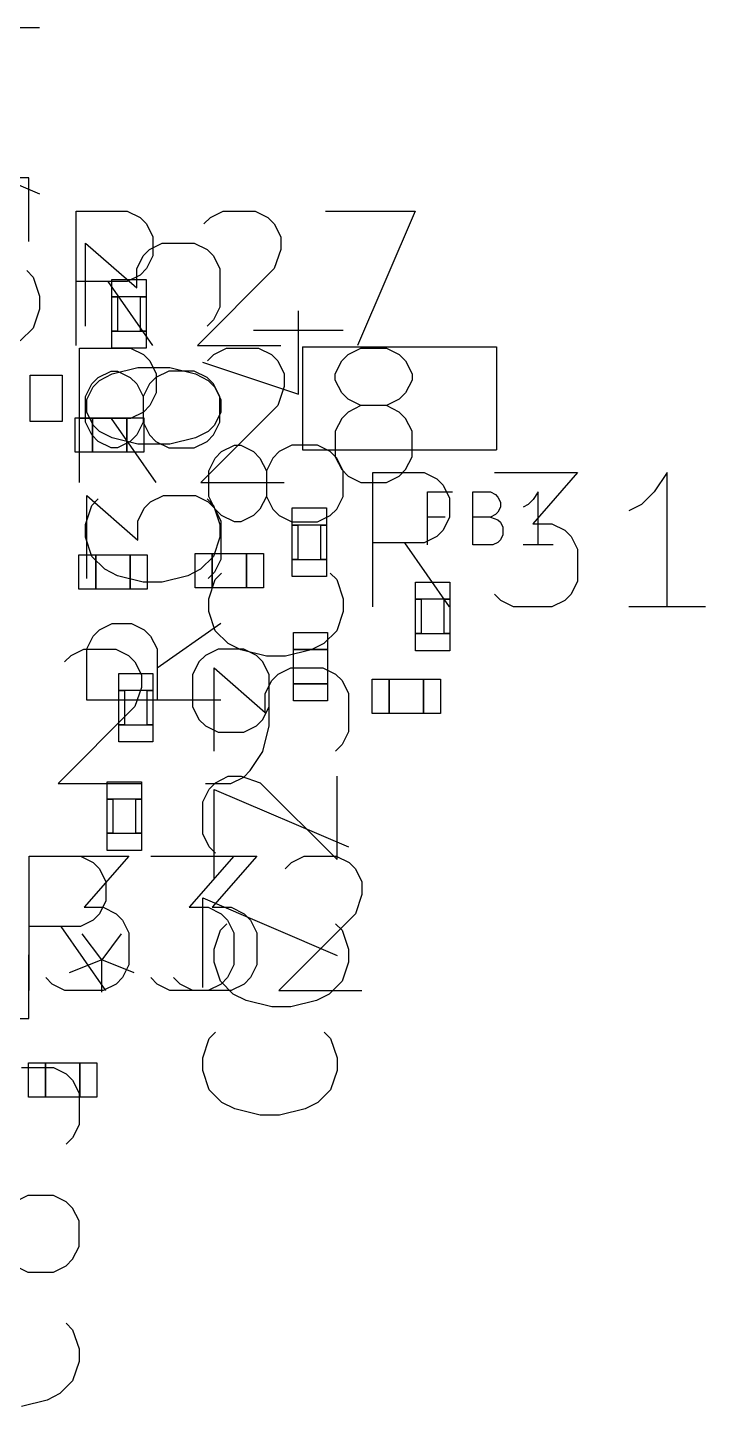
# Model space of a CAD drawing. Header units: millimetres. Extents: x 0 to 100, y 0 to 100.
# Drawn here: x 65.15 to 71.09, y 48.04 to 60.12 of the extents above; entities that cross this region are included whole.
import ezdxf

# ---------------------------------------------------------------- set-up
doc = ezdxf.new("R2010")
doc.units = ezdxf.units.MM
doc.layers.add('F.Fab', color=9, linetype='CONTINUOUS', true_color=0xafafaf)
doc.layers.add('F.Silkscreen', color=41, linetype='CONTINUOUS', true_color=0xf2eda1)

msp = doc.modelspace()

# ---------------------------------------------------------------- linework, layer by layer
at = {"layer": 'F.Fab', "linetype": 'CONTINUOUS'}
for p, q in [((65.89, 57.76), (65.89, 57.91)), ((65.89, 57.91), (66.19, 57.91)), ((66.19, 57.91), (66.19, 57.76)), ((65.89, 57.46), (65.89, 57.76)), ((65.89, 57.76), (65.94, 57.76)), ((66.19, 57.76), (65.89, 57.76)), ((65.94, 57.76), (65.94, 57.46)), ((66.14, 57.46), (66.14, 57.76)), ((66.14, 57.76), (66.19, 57.76)), ((66.19, 57.76), (66.19, 57.46)), ((65.94, 57.46), (65.89, 57.46)), ((65.89, 57.31), (65.89, 57.46)), ((65.89, 57.46), (66.19, 57.46)), ((66.19, 57.46), (66.14, 57.46)), ((66.19, 57.46), (66.19, 57.31)), ((66.19, 57.31), (65.89, 57.31)), ((67.56, 57.32), (67.56, 56.42)), ((67.56, 57.32), (69.26, 57.32)), ((69.26, 57.32), (69.26, 56.42)), ((65.57, 56.4), (65.57, 56.7)), ((65.57, 56.7), (65.72, 56.7)), ((65.72, 56.7), (65.72, 56.4)), ((66.02, 56.4), (66.02, 56.7)), ((66.02, 56.7), (66.17, 56.7)), ((66.17, 56.7), (66.17, 56.4)), ((67.56, 56.42), (69.26, 56.42)), ((65.72, 56.4), (65.57, 56.4)), ((66.17, 56.4), (66.02, 56.4)), ((67.47, 55.76), (67.47, 55.91)), ((67.47, 55.91), (67.77, 55.91)), ((67.77, 55.91), (67.77, 55.76)), ((67.47, 55.46), (67.47, 55.76)), ((67.47, 55.76), (67.52, 55.76)), ((67.77, 55.76), (67.47, 55.76)), ((67.52, 55.76), (67.52, 55.46)), ((67.72, 55.46), (67.72, 55.76)), ((67.72, 55.76), (67.77, 55.76)), ((67.77, 55.76), (67.77, 55.46)), ((65.6, 55.2), (65.6, 55.5)), ((65.6, 55.5), (65.75, 55.5)), ((65.75, 55.5), (65.75, 55.2)), ((66.05, 55.2), (66.05, 55.5)), ((66.05, 55.5), (66.2, 55.5)), ((66.2, 55.5), (66.2, 55.2)), ((66.62, 55.21), (66.62, 55.51)), ((66.62, 55.51), (66.77, 55.51)), ((66.77, 55.51), (66.77, 55.21)), ((67.07, 55.21), (67.07, 55.51)), ((67.07, 55.51), (67.22, 55.51)), ((67.22, 55.51), (67.22, 55.21)), ((67.52, 55.46), (67.47, 55.46)), ((67.47, 55.31), (67.47, 55.46)), ((67.47, 55.46), (67.77, 55.46)), ((67.77, 55.46), (67.72, 55.46)), ((67.77, 55.46), (67.77, 55.31)), ((65.75, 55.2), (65.6, 55.2)), ((66.2, 55.2), (66.05, 55.2)), ((66.77, 55.21), (66.62, 55.21)), ((67.22, 55.21), (67.07, 55.21)), ((67.77, 55.31), (67.47, 55.31)), ((68.55, 55.11), (68.55, 55.26)), ((68.55, 55.26), (68.85, 55.26)), ((68.85, 55.26), (68.85, 55.11)), ((68.55, 54.81), (68.55, 55.11)), ((68.55, 55.11), (68.6, 55.11)), ((68.85, 55.11), (68.55, 55.11)), ((68.6, 55.11), (68.6, 54.81)), ((68.8, 54.81), (68.8, 55.11)), ((68.8, 55.11), (68.85, 55.11)), ((68.85, 55.11), (68.85, 54.81)), ((67.48, 54.67), (67.48, 54.82)), ((67.48, 54.82), (67.78, 54.82)), ((67.78, 54.82), (67.78, 54.67)), ((68.6, 54.81), (68.55, 54.81)), ((68.55, 54.66), (68.55, 54.81)), ((68.55, 54.81), (68.85, 54.81)), ((68.85, 54.81), (68.8, 54.81)), ((68.85, 54.81), (68.85, 54.66)), ((67.78, 54.67), (67.48, 54.67)), ((68.85, 54.66), (68.55, 54.66)), ((65.95, 54.31), (65.95, 54.46)), ((65.95, 54.46), (66.25, 54.46)), ((66.25, 54.46), (66.25, 54.31)), ((67.48, 54.22), (67.48, 54.37)), ((67.48, 54.37), (67.78, 54.37)), ((67.78, 54.37), (67.78, 54.22)), ((68.17, 54.11), (68.17, 54.41)), ((68.17, 54.41), (68.32, 54.41)), ((68.32, 54.41), (68.32, 54.11)), ((68.62, 54.11), (68.62, 54.41)), ((68.62, 54.41), (68.77, 54.41)), ((68.77, 54.41), (68.77, 54.11)), ((66.25, 54.31), (65.95, 54.31)), ((65.95, 54.01), (65.95, 54.31)), ((65.95, 54.31), (66, 54.31)), ((66, 54.31), (66, 54.01)), ((66.2, 54.01), (66.2, 54.31)), ((66.2, 54.31), (66.25, 54.31)), ((66.25, 54.31), (66.25, 54.01)), ((67.78, 54.22), (67.48, 54.22)), ((68.32, 54.11), (68.17, 54.11)), ((68.77, 54.11), (68.62, 54.11)), ((66, 54.01), (65.95, 54.01)), ((65.95, 53.86), (65.95, 54.01)), ((65.95, 54.01), (66.25, 54.01)), ((66.25, 54.01), (66.2, 54.01)), ((66.25, 54.01), (66.25, 53.86)), ((66.25, 53.86), (65.95, 53.86)), ((65.85, 53.36), (65.85, 53.51)), ((65.85, 53.51), (66.15, 53.51)), ((66.15, 53.51), (66.15, 53.36)), ((66.15, 53.36), (65.85, 53.36)), ((65.85, 53.06), (65.85, 53.36)), ((65.85, 53.36), (65.9, 53.36)), ((65.9, 53.36), (65.9, 53.06)), ((66.1, 53.06), (66.1, 53.36)), ((66.1, 53.36), (66.15, 53.36)), ((66.15, 53.36), (66.15, 53.06)), ((65.9, 53.06), (65.85, 53.06)), ((65.85, 52.91), (65.85, 53.06)), ((65.85, 53.06), (66.15, 53.06)), ((66.15, 53.06), (66.1, 53.06)), ((66.15, 53.06), (66.15, 52.91)), ((66.15, 52.91), (65.85, 52.91)), ((65.16, 50.75), (65.16, 51.05)), ((65.16, 51.05), (65.31, 51.05)), ((65.31, 51.05), (65.31, 50.75)), ((65.61, 50.75), (65.61, 51.05)), ((65.61, 51.05), (65.76, 51.05)), ((65.76, 51.05), (65.76, 50.75)), ((65.31, 50.75), (65.16, 50.75)), ((65.76, 50.75), (65.61, 50.75))]:
    msp.add_line(p, q, dxfattribs=at)
at = {"layer": 'F.Silkscreen', "linetype": 'CONTINUOUS'}
for p, q in [((64.471803, 60.117877), (65.256155, 60.117877)), ((64.079627, 59.165449), (65.256155, 58.661223)), ((65.163, 58.803), (64.6042, 58.803)), ((65.163, 58.2442), (65.163, 58.803)), ((65.576619, 57.333844), (65.576619, 58.510372)), ((65.576619, 58.510372), (66.02482, 58.510372)), ((66.02482, 58.510372), (66.136871, 58.454347)), ((66.753147, 58.454347), (66.865198, 58.510372)), ((66.865198, 58.510372), (67.145323, 58.510372)), ((67.145323, 58.510372), (67.257374, 58.454347)), ((67.7616, 58.510372), (68.545952, 58.510372)), ((68.545952, 58.510372), (68.041726, 57.333844)), ((66.136871, 58.454347), (66.192896, 58.398322)), ((66.192896, 58.398322), (66.248921, 58.286272)), ((66.697122, 58.398322), (66.753147, 58.454347)), ((67.257374, 58.454347), (67.313399, 58.398322)), ((67.313399, 58.398322), (67.369424, 58.286272)), ((65.659627, 57.5016), (65.659627, 58.229927)), ((65.659627, 58.229927), (66.107828, 57.837751)), ((66.219878, 58.173902), (66.331928, 58.229927)), ((66.248921, 58.286272), (66.248921, 58.118196)), ((66.331928, 58.229927), (66.612054, 58.229927)), ((66.612054, 58.229927), (66.724104, 58.173902)), ((67.369424, 58.286272), (67.369424, 58.174222)), ((66.107828, 58.005826), (66.163853, 58.117877)), ((66.163853, 58.117877), (66.219878, 58.173902)), ((66.248921, 58.118196), (66.192896, 58.006146)), ((66.724104, 58.173902), (66.78013, 58.117877)), ((66.78013, 58.117877), (66.836155, 58.005826)), ((67.369424, 58.174222), (67.313399, 58.006146)), ((65.144104, 57.988921), (65.20013, 57.932896)), ((66.107828, 57.837751), (66.107828, 58.005826)), ((66.192896, 58.006146), (66.136871, 57.950121)), ((67.313399, 58.006146), (66.641097, 57.333844)), ((66.836155, 58.005826), (66.836155, 57.669675)), ((65.20013, 57.932896), (65.256155, 57.76482)), ((66.02482, 57.894096), (65.576619, 57.894096)), ((66.248921, 57.333844), (65.856745, 57.894096)), ((66.136871, 57.950121), (66.02482, 57.894096)), ((65.256155, 57.76482), (65.256155, 57.65277)), ((65.256155, 57.65277), (65.20013, 57.484695)), ((66.836155, 57.669675), (66.78013, 57.557625)), ((67.523979, 56.907625), (67.523979, 57.635952)), ((66.78013, 57.557625), (66.724104, 57.5016)), ((65.20013, 57.484695), (65.088079, 57.372644)), ((67.131803, 57.467877), (67.916155, 57.467877)), ((65.606619, 56.133844), (65.606619, 57.310372)), ((65.606619, 57.310372), (66.05482, 57.310372)), ((66.05482, 57.310372), (66.166871, 57.254347)), ((66.166871, 57.254347), (66.222896, 57.198322)), ((66.641097, 57.333844), (67.369424, 57.333844)), ((66.727122, 57.198322), (66.783147, 57.254347)), ((66.783147, 57.254347), (66.895198, 57.310372)), ((66.895198, 57.310372), (67.175323, 57.310372)), ((67.175323, 57.310372), (67.287374, 57.254347)), ((67.287374, 57.254347), (67.343399, 57.198322)), ((67.90365, 57.198322), (67.959675, 57.254347)), ((67.959675, 57.254347), (68.071726, 57.310372)), ((68.071726, 57.310372), (68.295826, 57.310372)), ((68.295826, 57.310372), (68.407877, 57.254347)), ((68.407877, 57.254347), (68.463902, 57.198322)), ((65.893727, 57.083902), (66.117828, 57.139927)), ((66.117828, 57.139927), (66.397954, 57.139927)), ((66.222896, 57.198322), (66.278921, 57.086272)), ((66.397954, 57.139927), (66.622054, 57.083902)), ((66.683602, 57.187751), (67.523979, 56.907625)), ((67.343399, 57.198322), (67.399424, 57.086272)), ((67.847625, 57.086272), (67.90365, 57.198322)), ((68.463902, 57.198322), (68.519927, 57.086272)), ((65.1757, 56.6668), (65.1757, 57.0732)), ((65.1757, 57.0732), (65.4551, 57.0732)), ((65.4551, 57.0732), (65.4551, 56.6668)), ((65.715652, 56.997374), (65.771677, 57.053399)), ((65.725652, 56.971851), (65.781677, 57.027877)), ((65.771677, 57.053399), (65.883727, 57.109424)), ((65.781677, 57.027877), (65.893727, 57.083902)), ((65.883727, 57.109424), (65.939752, 57.109424)), ((65.939752, 57.109424), (66.051803, 57.053399)), ((66.051803, 57.053399), (66.107828, 56.997374)), ((66.275903, 57.053399), (66.219878, 56.997374)), ((66.387954, 57.109424), (66.275903, 57.053399)), ((66.278921, 57.086272), (66.278921, 56.918196)), ((66.612054, 57.109424), (66.387954, 57.109424)), ((66.724104, 57.053399), (66.612054, 57.109424)), ((66.622054, 57.083902), (66.734104, 57.027877)), ((66.78013, 56.997374), (66.724104, 57.053399)), ((66.734104, 57.027877), (66.79013, 56.971851)), ((67.399424, 57.086272), (67.399424, 56.974222)), ((67.847625, 57.030247), (67.847625, 57.086272)), ((67.90365, 56.918196), (67.847625, 57.030247)), ((68.519927, 57.030247), (68.463902, 56.918196)), ((68.519927, 57.086272), (68.519927, 57.030247)), ((65.659627, 56.885323), (65.715652, 56.997374)), ((65.669627, 56.859801), (65.725652, 56.971851)), ((66.107828, 56.997374), (66.163853, 56.885323)), ((66.219878, 56.997374), (66.163853, 56.885323)), ((66.278921, 56.918196), (66.222896, 56.806146)), ((66.836155, 56.885323), (66.78013, 56.997374)), ((66.79013, 56.971851), (66.846155, 56.859801)), ((67.399424, 56.974222), (67.343399, 56.806146)), ((67.959675, 56.862171), (67.90365, 56.918196)), ((68.463902, 56.918196), (68.407877, 56.862171)), ((65.659627, 56.661223), (65.659627, 56.885323)), ((65.669627, 56.747751), (65.669627, 56.859801)), ((66.163853, 56.885323), (66.163853, 56.661223)), ((66.222896, 56.806146), (66.166871, 56.750121)), ((67.343399, 56.806146), (66.671097, 56.133844)), ((66.836155, 56.661223), (66.836155, 56.885323)), ((66.846155, 56.859801), (66.846155, 56.747751)), ((68.071726, 56.806146), (67.959675, 56.862171)), ((68.071726, 56.806146), (67.959675, 56.750121)), ((68.295826, 56.806146), (68.071726, 56.806146)), ((68.407877, 56.862171), (68.295826, 56.806146)), ((68.407877, 56.750121), (68.295826, 56.806146)), ((65.4551, 56.6668), (65.1757, 56.6668)), ((66.05482, 56.694096), (65.606619, 56.694096)), ((65.715652, 56.549172), (65.659627, 56.661223)), ((65.725652, 56.635701), (65.669627, 56.747751)), ((65.72, 56.4), (65.72, 56.7)), ((65.72, 56.7), (66.02, 56.7)), ((66.278921, 56.133844), (65.886745, 56.694096)), ((66.02, 56.7), (66.02, 56.4)), ((66.166871, 56.750121), (66.05482, 56.694096)), ((66.163853, 56.661223), (66.107828, 56.549172)), ((66.163853, 56.661223), (66.219878, 56.549172)), ((66.78013, 56.549172), (66.836155, 56.661223)), ((66.846155, 56.747751), (66.79013, 56.635701)), ((67.90365, 56.694096), (67.847625, 56.582046)), ((67.959675, 56.750121), (67.90365, 56.694096)), ((68.463902, 56.694096), (68.407877, 56.750121)), ((68.519927, 56.582046), (68.463902, 56.694096)), ((65.771677, 56.493147), (65.715652, 56.549172)), ((65.781677, 56.579675), (65.725652, 56.635701)), ((65.893727, 56.52365), (65.781677, 56.579675)), ((66.107828, 56.549172), (66.051803, 56.493147)), ((66.219878, 56.549172), (66.275903, 56.493147)), ((66.734104, 56.579675), (66.622054, 56.52365)), ((66.724104, 56.493147), (66.78013, 56.549172)), ((66.79013, 56.635701), (66.734104, 56.579675)), ((67.847625, 56.582046), (67.847625, 56.357945)), ((68.519927, 56.357945), (68.519927, 56.582046)), ((65.883727, 56.437122), (65.771677, 56.493147)), ((65.939752, 56.437122), (65.883727, 56.437122)), ((66.117828, 56.467625), (65.893727, 56.52365)), ((66.051803, 56.493147), (65.939752, 56.437122)), ((66.397954, 56.467625), (66.117828, 56.467625)), ((66.275903, 56.493147), (66.387954, 56.437122)), ((66.387954, 56.437122), (66.612054, 56.437122)), ((66.622054, 56.52365), (66.397954, 56.467625)), ((66.612054, 56.437122), (66.724104, 56.493147)), ((66.795652, 56.347374), (66.851677, 56.403399)), ((66.851677, 56.403399), (66.963727, 56.459424)), ((66.963727, 56.459424), (67.019752, 56.459424)), ((67.019752, 56.459424), (67.131803, 56.403399)), ((67.131803, 56.403399), (67.187828, 56.347374)), ((67.355903, 56.403399), (67.299878, 56.347374)), ((67.467954, 56.459424), (67.355903, 56.403399)), ((67.692054, 56.459424), (67.467954, 56.459424)), ((67.804104, 56.403399), (67.692054, 56.459424)), ((67.86013, 56.347374), (67.804104, 56.403399)), ((66.02, 56.4), (65.72, 56.4)), ((66.739627, 56.235323), (66.795652, 56.347374)), ((67.187828, 56.347374), (67.243853, 56.235323)), ((67.299878, 56.347374), (67.243853, 56.235323)), ((67.847625, 56.357945), (67.90365, 56.245895)), ((67.916155, 56.235323), (67.86013, 56.347374)), ((68.463902, 56.245895), (68.519927, 56.357945)), ((66.739627, 56.011223), (66.739627, 56.235323)), ((67.243853, 56.235323), (67.243853, 56.011223)), ((67.90365, 56.245895), (67.959675, 56.18987)), ((67.916155, 56.011223), (67.916155, 56.235323)), ((67.959675, 56.18987), (68.071726, 56.133844)), ((68.176619, 55.043844), (68.176619, 56.220372)), ((68.176619, 56.220372), (68.62482, 56.220372)), ((68.295826, 56.133844), (68.407877, 56.18987)), ((68.407877, 56.18987), (68.463902, 56.245895)), ((68.62482, 56.220372), (68.736871, 56.164347)), ((68.736871, 56.164347), (68.792896, 56.108322)), ((69.241097, 56.220372), (69.969424, 56.220372)), ((69.969424, 56.220372), (69.577248, 55.772171)), ((70.753776, 56.220372), (70.641726, 56.052297)), ((70.753776, 55.043844), (70.753776, 56.220372)), ((66.671097, 56.133844), (67.399424, 56.133844)), ((68.071726, 56.133844), (68.295826, 56.133844)), ((68.654703, 55.586656), (68.654703, 56.049856)), ((68.654703, 56.049856), (68.875275, 56.049856)), ((68.792896, 56.108322), (68.848921, 55.996272)), ((69.051732, 55.586656), (69.051732, 56.049856)), ((69.051732, 56.049856), (69.206132, 56.049856)), ((69.206132, 56.049856), (69.250247, 56.027799)), ((69.625218, 56.049856), (69.581104, 55.983685)), ((69.625218, 55.586656), (69.625218, 56.049856)), ((70.641726, 56.052297), (70.529675, 55.940247)), ((65.659627, 55.76482), (65.715652, 55.932896)), ((65.669627, 55.291097), (65.669627, 56.019424)), ((65.669627, 56.019424), (66.117828, 55.627248)), ((65.715652, 55.932896), (65.771677, 55.988921)), ((66.173853, 55.907374), (66.229878, 55.963399)), ((66.229878, 55.963399), (66.341928, 56.019424)), ((66.341928, 56.019424), (66.622054, 56.019424)), ((66.622054, 56.019424), (66.734104, 55.963399)), ((66.724104, 55.988921), (66.78013, 55.932896)), ((66.734104, 55.963399), (66.79013, 55.907374)), ((66.795652, 55.899172), (66.739627, 56.011223)), ((66.78013, 55.932896), (66.836155, 55.76482)), ((67.243853, 56.011223), (67.187828, 55.899172)), ((67.243853, 56.011223), (67.299878, 55.899172)), ((67.86013, 55.899172), (67.916155, 56.011223)), ((68.848921, 55.996272), (68.848921, 55.828196)), ((69.250247, 56.027799), (69.272304, 56.005742)), ((69.272304, 56.005742), (69.294361, 55.961628)), ((69.294361, 55.961628), (69.294361, 55.917514)), ((69.536989, 55.939571), (69.492875, 55.917514)), ((69.581104, 55.983685), (69.536989, 55.939571)), ((70.529675, 55.940247), (70.417625, 55.884222)), ((66.117828, 55.795323), (66.173853, 55.907374)), ((66.79013, 55.907374), (66.846155, 55.795323)), ((66.851677, 55.843147), (66.795652, 55.899172)), ((66.963727, 55.787122), (66.851677, 55.843147)), ((67.131803, 55.843147), (67.019752, 55.787122)), ((67.187828, 55.899172), (67.131803, 55.843147)), ((67.299878, 55.899172), (67.355903, 55.843147)), ((67.355903, 55.843147), (67.467954, 55.787122)), ((67.692054, 55.787122), (67.804104, 55.843147)), ((67.804104, 55.843147), (67.86013, 55.899172)), ((68.809103, 55.829285), (68.654703, 55.829285)), ((68.848921, 55.828196), (68.792896, 55.716146)), ((69.206132, 55.829285), (69.051732, 55.829285)), ((69.250247, 55.851342), (69.206132, 55.829285)), ((69.206132, 55.829285), (69.272304, 55.807228)), ((69.272304, 55.873399), (69.250247, 55.851342)), ((69.294361, 55.917514), (69.272304, 55.873399)), ((69.272304, 55.807228), (69.294361, 55.785171)), ((65.659627, 55.65277), (65.659627, 55.76482)), ((66.117828, 55.627248), (66.117828, 55.795323)), ((66.836155, 55.76482), (66.836155, 55.65277)), ((66.846155, 55.795323), (66.846155, 55.459172)), ((67.019752, 55.787122), (66.963727, 55.787122)), ((67.467954, 55.787122), (67.692054, 55.787122)), ((68.792896, 55.716146), (68.736871, 55.660121)), ((69.294361, 55.785171), (69.316418, 55.741056)), ((69.316418, 55.741056), (69.316418, 55.674885)), ((69.577248, 55.772171), (69.745323, 55.772171)), ((69.745323, 55.772171), (69.857374, 55.716146)), ((69.857374, 55.716146), (69.913399, 55.660121)), ((65.715652, 55.484695), (65.659627, 55.65277)), ((66.836155, 55.65277), (66.78013, 55.484695)), ((68.62482, 55.604096), (68.176619, 55.604096)), ((68.848921, 55.043844), (68.456745, 55.604096)), ((68.736871, 55.660121), (68.62482, 55.604096)), ((69.228189, 55.586656), (69.051732, 55.586656)), ((69.272304, 55.608714), (69.228189, 55.586656)), ((69.294361, 55.630771), (69.272304, 55.608714)), ((69.316418, 55.674885), (69.294361, 55.630771)), ((69.757561, 55.586656), (69.492875, 55.586656)), ((69.913399, 55.660121), (69.969424, 55.548071)), ((65.827702, 55.372644), (65.715652, 55.484695)), ((65.75, 55.2), (65.75, 55.5)), ((65.75, 55.5), (66.05, 55.5)), ((66.05, 55.5), (66.05, 55.2)), ((66.78013, 55.484695), (66.668079, 55.372644)), ((66.77, 55.21), (66.77, 55.51)), ((66.77, 55.51), (67.07, 55.51)), ((66.846155, 55.459172), (66.79013, 55.347122)), ((67.07, 55.51), (67.07, 55.21)), ((69.969424, 55.548071), (69.969424, 55.267945)), ((65.939752, 55.316619), (65.827702, 55.372644)), ((66.163853, 55.260594), (65.939752, 55.316619)), ((66.556029, 55.316619), (66.331928, 55.260594)), ((66.668079, 55.372644), (66.556029, 55.316619)), ((66.79013, 55.347122), (66.734104, 55.291097)), ((66.795652, 55.282896), (66.851677, 55.338921)), ((67.804104, 55.338921), (67.86013, 55.282896)), ((66.05, 55.2), (65.75, 55.2)), ((66.331928, 55.260594), (66.163853, 55.260594)), ((66.739627, 55.11482), (66.795652, 55.282896)), ((67.07, 55.21), (66.77, 55.21)), ((67.86013, 55.282896), (67.916155, 55.11482)), ((69.969424, 55.267945), (69.913399, 55.155895)), ((66.739627, 55.00277), (66.739627, 55.11482)), ((67.916155, 55.11482), (67.916155, 55.00277)), ((69.297122, 55.09987), (69.241097, 55.155895)), ((69.409172, 55.043844), (69.297122, 55.09987)), ((69.857374, 55.09987), (69.745323, 55.043844)), ((69.913399, 55.155895), (69.857374, 55.09987)), ((66.795652, 54.834695), (66.739627, 55.00277)), ((67.916155, 55.00277), (67.86013, 54.834695)), ((69.745323, 55.043844), (69.409172, 55.043844)), ((71.089927, 55.043844), (70.417625, 55.043844)), ((65.725652, 54.786871), (65.781677, 54.842896)), ((65.781677, 54.842896), (65.893727, 54.898921)), ((65.893727, 54.898921), (66.061803, 54.898921)), ((66.061803, 54.898921), (66.173853, 54.842896)), ((66.173853, 54.842896), (66.229878, 54.786871)), ((66.846155, 54.898921), (66.285903, 54.506745)), ((66.907702, 54.722644), (66.795652, 54.834695)), ((67.86013, 54.834695), (67.748079, 54.722644)), ((65.669627, 54.67482), (65.725652, 54.786871)), ((66.229878, 54.786871), (66.285903, 54.67482)), ((67.019752, 54.666619), (66.907702, 54.722644)), ((67.748079, 54.722644), (67.636029, 54.666619)), ((65.4766, 54.561785), (65.532625, 54.61781)), ((65.532625, 54.61781), (65.644676, 54.673835)), ((65.644676, 54.673835), (65.924801, 54.673835)), ((65.669627, 54.226619), (65.669627, 54.67482)), ((65.924801, 54.673835), (66.036852, 54.61781)), ((66.036852, 54.61781), (66.092877, 54.561785)), ((66.285903, 54.67482), (66.285903, 54.226619)), ((66.709153, 54.61781), (66.653128, 54.561785)), ((66.821204, 54.673835), (66.709153, 54.61781)), ((67.045304, 54.673835), (66.821204, 54.673835)), ((67.243853, 54.610594), (67.019752, 54.666619)), ((67.157355, 54.61781), (67.045304, 54.673835)), ((67.21338, 54.561785), (67.157355, 54.61781)), ((67.411928, 54.610594), (67.243853, 54.610594)), ((67.636029, 54.666619), (67.411928, 54.610594)), ((67.48, 54.37), (67.48, 54.67)), ((67.48, 54.67), (67.78, 54.67)), ((67.78, 54.67), (67.78, 54.37)), ((66.092877, 54.561785), (66.148902, 54.449735)), ((66.653128, 54.561785), (66.597103, 54.449735)), ((66.786164, 53.781078), (66.786164, 54.509405)), ((66.786164, 54.509405), (67.234365, 54.117229)), ((67.269405, 54.449735), (67.21338, 54.561785)), ((67.346415, 54.45338), (67.458465, 54.509405)), ((67.458465, 54.509405), (67.738591, 54.509405)), ((67.738591, 54.509405), (67.850641, 54.45338)), ((66.148902, 54.449735), (66.148902, 54.337685)), ((66.597103, 54.449735), (66.597103, 54.169609)), ((67.234365, 54.285304), (67.29039, 54.397355)), ((67.269405, 54.001534), (67.269405, 54.449735)), ((67.29039, 54.397355), (67.346415, 54.45338)), ((67.78, 54.37), (67.48, 54.37)), ((67.850641, 54.45338), (67.906667, 54.397355)), ((67.906667, 54.397355), (67.962692, 54.285304)), ((68.32, 54.11), (68.32, 54.41)), ((68.32, 54.41), (68.62, 54.41)), ((68.62, 54.41), (68.62, 54.11)), ((66.148902, 54.337685), (66.092877, 54.169609)), ((67.234365, 54.117229), (67.234365, 54.285304)), ((67.962692, 54.285304), (67.962692, 53.949153)), ((66.092877, 54.169609), (65.420575, 53.497307)), ((66.846155, 54.226619), (65.669627, 54.226619)), ((66.597103, 54.169609), (66.653128, 54.057559)), ((67.21338, 54.057559), (67.269405, 54.169609)), ((68.62, 54.11), (68.32, 54.11)), ((66.653128, 54.057559), (66.709153, 54.001534)), ((66.709153, 54.001534), (66.821204, 53.945509)), ((67.045304, 53.945509), (67.157355, 54.001534)), ((67.157355, 54.001534), (67.21338, 54.057559)), ((67.21338, 53.777433), (67.269405, 54.001534)), ((66.821204, 53.945509), (67.045304, 53.945509)), ((67.962692, 53.949153), (67.906667, 53.837103)), ((67.101329, 53.609358), (67.21338, 53.777433)), ((67.906667, 53.837103), (67.850641, 53.781078)), ((66.798214, 53.50338), (66.910264, 53.559405)), ((66.910264, 53.559405), (67.022315, 53.559405)), ((66.933254, 53.497307), (67.045304, 53.553333)), ((67.022315, 53.559405), (67.19039, 53.50338)), ((67.045304, 53.553333), (67.101329, 53.609358)), ((67.862692, 52.831078), (67.862692, 53.559405)), ((65.420575, 53.497307), (66.148902, 53.497307)), ((66.686164, 53.335304), (66.742189, 53.447355)), ((66.709153, 53.497307), (66.933254, 53.497307)), ((66.742189, 53.447355), (66.798214, 53.50338)), ((66.786164, 52.660575), (66.786164, 53.444927)), ((66.786164, 53.444927), (67.962692, 52.940701)), ((67.19039, 53.50338), (67.862692, 52.831078)), ((66.686164, 53.055179), (66.686164, 53.335304)), ((66.742189, 52.943128), (66.686164, 53.055179)), ((66.798214, 52.887103), (66.742189, 52.943128)), ((65.166619, 51.683844), (65.166619, 52.860372)), ((65.166619, 52.860372), (65.61482, 52.860372)), ((65.311097, 52.860372), (66.039424, 52.860372)), ((65.61482, 52.860372), (65.726871, 52.804347)), ((66.039424, 52.860372), (65.647248, 52.412171)), ((65.726871, 52.804347), (65.782896, 52.748322)), ((66.231097, 52.860372), (66.959424, 52.860372)), ((66.4316, 52.860372), (67.159927, 52.860372)), ((66.959424, 52.860372), (66.567248, 52.412171)), ((67.159927, 52.860372), (66.767751, 52.412171)), ((67.407625, 52.748322), (67.46365, 52.804347)), ((67.46365, 52.804347), (67.575701, 52.860372)), ((67.575701, 52.860372), (67.855826, 52.860372)), ((67.855826, 52.860372), (67.967877, 52.804347)), ((67.967877, 52.804347), (68.023902, 52.748322)), ((65.782896, 52.748322), (65.838921, 52.636272)), ((68.023902, 52.748322), (68.079927, 52.636272)), ((65.838921, 52.636272), (65.838921, 52.468196)), ((68.079927, 52.636272), (68.079927, 52.524222)), ((65.838921, 52.468196), (65.782896, 52.356146)), ((66.686164, 51.710575), (66.686164, 52.494927)), ((66.686164, 52.494927), (67.862692, 51.990701)), ((68.079927, 52.524222), (68.023902, 52.356146)), ((65.726871, 52.300121), (65.61482, 52.244096)), ((65.647248, 52.412171), (65.815323, 52.412171)), ((65.782896, 52.356146), (65.726871, 52.300121)), ((65.815323, 52.412171), (65.927374, 52.356146)), ((65.927374, 52.356146), (65.983399, 52.300121)), ((65.983399, 52.300121), (66.039424, 52.188071)), ((66.567248, 52.412171), (66.735323, 52.412171)), ((66.735323, 52.412171), (66.847374, 52.356146)), ((66.767751, 52.412171), (66.935826, 52.412171)), ((66.847374, 52.356146), (66.903399, 52.300121)), ((66.903399, 52.300121), (66.959424, 52.188071)), ((66.935826, 52.412171), (67.047877, 52.356146)), ((67.047877, 52.356146), (67.103902, 52.300121)), ((67.103902, 52.300121), (67.159927, 52.188071)), ((68.023902, 52.356146), (67.3516, 51.683844)), ((65.61482, 52.244096), (65.166619, 52.244096)), ((65.838921, 51.683844), (65.446745, 52.244096)), ((65.801088, 51.952176), (65.630545, 52.179567)), ((65.97163, 52.179567), (65.801088, 51.952176)), ((66.039424, 52.188071), (66.039424, 51.907945)), ((66.786164, 52.044298), (66.842189, 52.212374)), ((66.842189, 52.212374), (66.898214, 52.268399)), ((66.959424, 52.188071), (66.959424, 51.907945)), ((67.159927, 52.188071), (67.159927, 51.907945)), ((67.850641, 52.268399), (67.906667, 52.212374)), ((67.906667, 52.212374), (67.962692, 52.044298)), ((65.163, 51.437), (65.163, 51.9958)), ((65.801088, 51.952176), (65.516849, 51.838481)), ((65.801088, 51.667938), (65.801088, 51.952176)), ((66.085326, 51.838481), (65.801088, 51.952176)), ((66.786164, 51.932248), (66.786164, 52.044298)), ((67.962692, 52.044298), (67.962692, 51.932248)), ((66.039424, 51.907945), (65.983399, 51.795895)), ((66.842189, 51.764173), (66.786164, 51.932248)), ((66.959424, 51.907945), (66.903399, 51.795895)), ((67.159927, 51.907945), (67.103902, 51.795895)), ((67.962692, 51.932248), (67.906667, 51.764173)), ((65.367122, 51.73987), (65.311097, 51.795895)), ((65.479172, 51.683844), (65.367122, 51.73987)), ((65.927374, 51.73987), (65.815323, 51.683844)), ((65.983399, 51.795895), (65.927374, 51.73987)), ((66.287122, 51.73987), (66.231097, 51.795895)), ((66.399172, 51.683844), (66.287122, 51.73987)), ((66.487625, 51.73987), (66.4316, 51.795895)), ((66.599675, 51.683844), (66.487625, 51.73987)), ((66.847374, 51.73987), (66.735323, 51.683844)), ((66.954239, 51.652122), (66.842189, 51.764173)), ((66.903399, 51.795895), (66.847374, 51.73987)), ((67.047877, 51.73987), (66.935826, 51.683844)), ((67.103902, 51.795895), (67.047877, 51.73987)), ((67.906667, 51.764173), (67.794616, 51.652122)), ((65.815323, 51.683844), (65.479172, 51.683844)), ((66.735323, 51.683844), (66.399172, 51.683844)), ((66.935826, 51.683844), (66.599675, 51.683844)), ((67.066289, 51.596097), (66.954239, 51.652122)), ((67.29039, 51.540072), (67.066289, 51.596097)), ((67.3516, 51.683844), (68.079927, 51.683844)), ((67.682566, 51.596097), (67.458465, 51.540072)), ((67.794616, 51.652122), (67.682566, 51.596097)), ((67.458465, 51.540072), (67.29039, 51.540072)), ((64.6042, 51.437), (65.163, 51.437)), ((66.686164, 51.094298), (66.742189, 51.262374)), ((66.742189, 51.262374), (66.798214, 51.318399)), ((67.750641, 51.318399), (67.806667, 51.262374)), ((67.806667, 51.262374), (67.862692, 51.094298)), ((66.686164, 50.982248), (66.686164, 51.094298)), ((67.862692, 51.094298), (67.862692, 50.982248)), ((65.098465, 51.009405), (65.378591, 51.009405)), ((65.31, 50.75), (65.31, 51.05)), ((65.31, 51.05), (65.61, 51.05)), ((65.378591, 51.009405), (65.490641, 50.95338)), ((65.61, 51.05), (65.61, 50.75)), ((66.742189, 50.814173), (66.686164, 50.982248)), ((67.862692, 50.982248), (67.806667, 50.814173)), ((65.490641, 50.95338), (65.546667, 50.897355)), ((65.546667, 50.897355), (65.602692, 50.785304)), ((65.61, 50.75), (65.31, 50.75)), ((65.602692, 50.785304), (65.602692, 50.505179)), ((66.854239, 50.702122), (66.742189, 50.814173)), ((67.806667, 50.814173), (67.694616, 50.702122)), ((66.966289, 50.646097), (66.854239, 50.702122)), ((67.19039, 50.590072), (66.966289, 50.646097)), ((67.582566, 50.646097), (67.358465, 50.590072)), ((67.694616, 50.702122), (67.582566, 50.646097)), ((65.602692, 50.505179), (65.546667, 50.393128)), ((67.358465, 50.590072), (67.19039, 50.590072)), ((65.546667, 50.393128), (65.490641, 50.337103)), ((65.154491, 49.888902), (65.04244, 49.832877)), ((65.378591, 49.888902), (65.154491, 49.888902)), ((65.490641, 49.832877), (65.378591, 49.888902)), ((65.546667, 49.776852), (65.490641, 49.832877)), ((65.602692, 49.664801), (65.546667, 49.776852)), ((65.602692, 49.440701), (65.602692, 49.664801)), ((65.546667, 49.32865), (65.602692, 49.440701)), ((65.490641, 49.272625), (65.546667, 49.32865)), ((65.04244, 49.272625), (65.154491, 49.2166)), ((65.154491, 49.2166), (65.378591, 49.2166)), ((65.378591, 49.2166), (65.490641, 49.272625)), ((65.490641, 48.768399), (65.546667, 48.712374)), ((65.546667, 48.712374), (65.602692, 48.544298)), ((65.602692, 48.432248), (65.546667, 48.264173)), ((65.602692, 48.544298), (65.602692, 48.432248)), ((65.546667, 48.264173), (65.434616, 48.152122)), ((65.322566, 48.096097), (65.098465, 48.040072)), ((65.434616, 48.152122), (65.322566, 48.096097))]:
    msp.add_line(p, q, dxfattribs=at)

doc.saveas('drawing.dxf')
